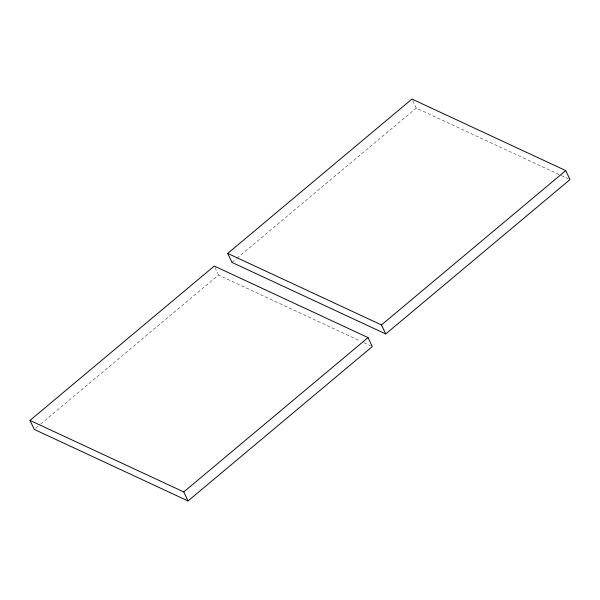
<?xml version="1.0" encoding="UTF-8"?>
<svg xmlns="http://www.w3.org/2000/svg" width="600" height="600" viewBox="0 0 600 600"><rect width="100%" height="100%" fill="white"/><g stroke="black" fill="none" stroke-linecap="round" stroke-linejoin="round"><path stroke-width="0.45" stroke-dasharray="3 2.25" d="M231.96 262.41L236.265 258.81M236.978 258.21L416.235 108.06L568.298 178.8M35.693 428.213L39.99 424.612M40.71 424.013L218.528 275.062L360.405 341.062M363.803 342.638L370.597 345.803M412.755 100.688L416.235 108.06M215.048 267.69L218.528 275.062"/><path stroke-width="0.9" d="M227.708 253.41L411.975 99.052L565.74 170.587L570 179.587L385.725 333.945L231.96 262.41L227.708 253.41L381.472 324.938L385.725 333.945M30 420.412L214.275 266.055L368.04 337.59L372.293 346.59L188.025 500.947L34.26 429.412L30 420.412L183.765 491.94L188.025 500.947M381.472 324.938L565.74 170.587M183.765 491.94L368.04 337.59"/></g></svg>
